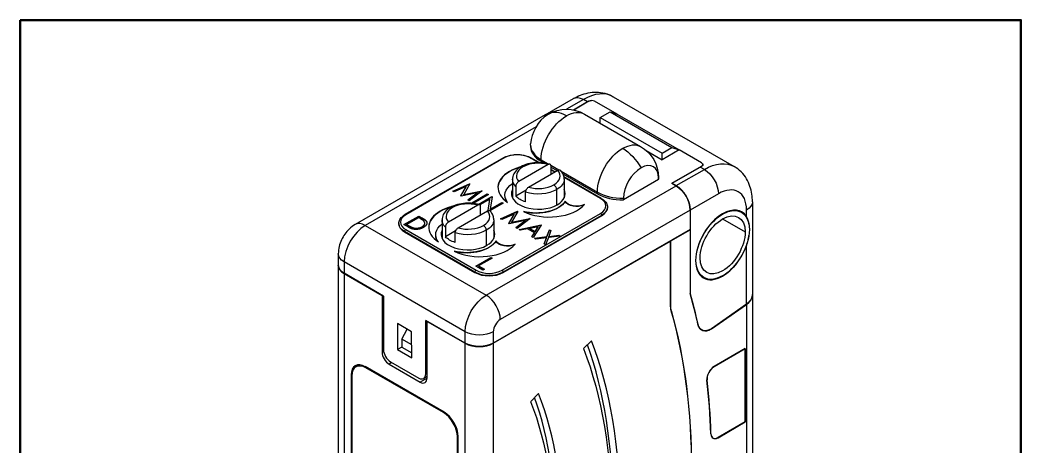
# Model space of a CAD drawing. Header units: millimetres. Extents: x -383313 to -161684, y -117025 to 99224.
# Drawn here: x -332765.2 to -332664.6, y 28398.5 to 28441.5 of the extents above; entities that cross this region are included whole.
import ezdxf

# ---------------------------------------------------------------- set-up
doc = ezdxf.new("R2010")
doc.units = ezdxf.units.MM
doc.header["$MEASUREMENT"] = 0
doc.layers.add('PV-2BB', color=7, linetype='Continuous')

# ---------------------------------------------------------------- blocks, each defined once
blk = doc.blocks.new('*U231')
at = {"layer": 'PV-2BB'}
for p, q in [((1321.006, 74.7, 1395.706), (1313.102, 66.796, 1379.898)), ((1321.242, 74.937, 1396.179), (1321.009, 74.703, 1395.712)), ((1321.283, 74.563, 1395.846), (1321.049, 74.33, 1395.379)), ((1324.149, 68.83, 1392.979), (1321.283, 74.563, 1395.846)), ((1331.443, 70.44, 1401.883), (1322.449, 74.937, 1397.386)), ((1330.876, 70.516, 1401.392), (1322.783, 74.563, 1397.346)), ((1322.783, 74.563, 1397.346), (1325.649, 68.83, 1394.479)), ((1321.046, 74.326, 1395.372), (1313.116, 66.396, 1379.512)), ((1321.046, 74.326, 1395.372), (1321.946, 72.527, 1394.473)), ((1321.983, 72.463, 1394.446), (1321.049, 74.33, 1395.379)), ((1324.016, 73.41, 1397.426), (1324.009, 73.403, 1397.412)), ((1324.056, 73.036, 1397.092), (1324.049, 73.03, 1397.079)), ((1324.049, 73.03, 1397.079), (1325.716, 69.696, 1395.412)), ((1325.723, 69.703, 1395.426), (1324.056, 73.036, 1397.092)), ((1324.136, 73.036, 1397.172), (1325.803, 69.703, 1395.506)), ((1324.285, 72.985, 1397.27), (1324.175, 73.204, 1397.379)), ((1324.175, 73.204, 1397.379), (1324.881, 72.851, 1397.732)), ((1324.182, 73.191, 1397.373), (1324.874, 72.845, 1397.719)), ((1324.273, 73.098, 1397.371), (1324.279, 73.104, 1397.384)), ((1324.273, 73.098, 1397.371), (1324.313, 73.017, 1397.33)), ((1324.84, 72.824, 1397.664), (1324.279, 73.104, 1397.384)), ((1324.279, 73.104, 1397.384), (1324.32, 73.023, 1397.343)), ((1324.313, 73.017, 1397.33), (1324.32, 73.023, 1397.343)), ((1329.083, 71.039, 1400.122), (1324.416, 73.373, 1397.789)), ((1329.109, 71.01, 1400.119), (1324.443, 73.343, 1397.786)), ((1321.946, 72.527, 1394.473), (1320.782, 71.364, 1392.146)), ((1321.983, 72.463, 1394.446), (1320.883, 71.363, 1392.246)), ((1321.946, 72.527, 1394.473), (1321.952, 72.524, 1394.476)), ((1324.432, 72.806, 1397.238), (1324.439, 72.813, 1397.252)), ((1324.771, 72.51, 1397.28), (1324.777, 72.516, 1397.294)), ((1324.865, 72.774, 1397.64), (1324.84, 72.824, 1397.664)), ((1324.874, 72.845, 1397.719), (1324.881, 72.851, 1397.732)), ((1324.874, 72.845, 1397.719), (1324.946, 72.702, 1397.648)), ((1324.881, 72.851, 1397.732), (1324.952, 72.709, 1397.661)), ((1324.938, 72.484, 1397.422), (1324.945, 72.491, 1397.435)), ((1324.946, 72.702, 1397.648), (1324.952, 72.709, 1397.661)), ((1325.032, 72.491, 1397.523), (1325.039, 72.498, 1397.536)), ((1319.216, 71.996, 1391.212), (1314.883, 67.663, 1382.546)), ((1319.216, 71.946, 1391.162), (1314.916, 67.646, 1382.562)), ((1319.253, 71.978, 1391.231), (1319.216, 71.996, 1391.212)), ((1319.549, 71.987, 1391.536), (1319.724, 71.9, 1391.623)), ((1325.63, 71.949, 1397.579), (1325.244, 71.563, 1396.807)), ((1325.738, 72.184, 1397.922), (1325.745, 72.191, 1397.936)), ((1326.626, 72.096, 1398.723), (1326.595, 72.16, 1398.754)), ((1326.595, 72.16, 1398.754), (1327.347, 71.714, 1399.061)), ((1326.602, 72.145, 1398.747), (1327.34, 71.707, 1399.047)), ((1327.169, 71.774, 1398.943), (1326.626, 72.096, 1398.723)), ((1321.749, 67.93, 1389.679), (1319.883, 71.663, 1391.546)), ((1321.716, 67.946, 1389.662), (1319.883, 71.613, 1391.496)), ((1319.916, 71.596, 1391.512), (1319.883, 71.613, 1391.496)), ((1325.091, 71.859, 1396.95), (1325.098, 71.866, 1396.964)), ((1325.598, 71.68, 1397.278), (1325.398, 71.48, 1396.878)), ((1325.883, 71.238, 1397.121), (1325.398, 71.48, 1396.878)), ((1327.195, 70.982, 1398.177), (1325.804, 71.677, 1397.481)), ((1326.788, 71.773, 1398.561), (1327.169, 71.774, 1398.943)), ((1326.795, 71.759, 1398.554), (1326.788, 71.773, 1398.561)), ((1326.791, 71.766, 1398.558), (1327.162, 71.768, 1398.93)), ((1327.43, 71.25, 1398.68), (1326.795, 71.759, 1398.554)), ((1326.911, 71.696, 1398.608), (1326.918, 71.703, 1398.621)), ((1326.911, 71.696, 1398.608), (1327.631, 71.12, 1398.751)), ((1327.351, 71.705, 1399.056), (1326.918, 71.703, 1398.621)), ((1326.918, 71.703, 1398.621), (1327.642, 71.123, 1398.765)), ((1326.988, 71.373, 1398.361), (1326.956, 71.437, 1398.393)), ((1326.956, 71.437, 1398.393), (1327.43, 71.25, 1398.68)), ((1327.162, 71.768, 1398.93), (1327.169, 71.774, 1398.943)), ((1327.34, 71.707, 1399.047), (1327.347, 71.714, 1399.061)), ((1327.34, 71.707, 1399.047), (1327.341, 71.705, 1399.046)), ((1327.347, 71.714, 1399.061), (1327.351, 71.705, 1399.056)), ((1320.855, 71.327, 1392.183), (1320.782, 71.364, 1392.146)), ((1321.916, 71.396, 1393.312), (1321.383, 70.863, 1392.246)), ((1321.749, 70.93, 1392.679), (1321.582, 70.764, 1392.346)), ((1321.749, 70.93, 1392.679), (1322.139, 70.951, 1393.09)), ((1321.983, 70.463, 1392.446), (1321.749, 70.93, 1392.679)), ((1322.249, 70.73, 1392.979), (1321.916, 71.396, 1393.312)), ((1325.631, 71.014, 1396.645), (1325.831, 71.214, 1397.045)), ((1326.038, 71.211, 1397.248), (1327.428, 70.515, 1397.943)), ((1326.962, 71.425, 1398.387), (1327.424, 71.244, 1398.667)), ((1327.647, 71.114, 1398.761), (1326.988, 71.373, 1398.361)), ((1327.06, 71.228, 1398.289), (1327.766, 70.875, 1398.641)), ((1327.092, 71.165, 1398.257), (1327.06, 71.228, 1398.289)), ((1327.067, 71.215, 1398.282), (1327.759, 70.869, 1398.628)), ((1327.798, 70.812, 1398.61), (1327.092, 71.165, 1398.257)), ((1327.225, 70.983, 1398.208), (1327.875, 70.658, 1398.533)), ((1327.236, 70.967, 1398.204), (1327.868, 70.652, 1398.52)), ((1327.424, 71.244, 1398.667), (1327.43, 71.25, 1398.68)), ((1327.637, 71.118, 1398.755), (1327.642, 71.123, 1398.765)), ((1327.642, 71.123, 1398.765), (1327.647, 71.114, 1398.761)), ((1320.782, 70.864, 1391.646), (1321.516, 69.397, 1390.913)), ((1320.916, 70.797, 1391.713), (1320.782, 70.864, 1391.646)), ((1320.883, 70.863, 1391.746), (1321.549, 69.53, 1391.079)), ((1321.383, 70.863, 1392.246), (1321.716, 70.196, 1391.912)), ((1321.583, 70.763, 1392.346), (1321.383, 70.863, 1392.246)), ((1321.582, 70.764, 1392.346), (1321.816, 70.296, 1392.112)), ((1321.716, 70.196, 1391.912), (1322.249, 70.73, 1392.979)), ((1321.883, 69.363, 1391.246), (1322.983, 70.463, 1393.446)), ((1323.916, 68.596, 1392.512), (1322.983, 70.463, 1393.446)), ((1327.101, 70.679, 1397.78), (1327.267, 70.846, 1398.113)), ((1327.755, 70.671, 1398.425), (1327.275, 70.91, 1398.186)), ((1327.458, 70.497, 1397.956), (1327.755, 70.671, 1398.425)), ((1327.46, 70.496, 1397.956), (1327.748, 70.664, 1398.412)), ((1328.146, 70.116, 1398.261), (1327.513, 70.432, 1397.945)), ((1327.552, 70.45, 1398.002), (1327.559, 70.457, 1398.015)), ((1327.552, 70.45, 1398.002), (1328.108, 70.172, 1398.28)), ((1327.881, 70.645, 1398.526), (1327.559, 70.457, 1398.015)), ((1327.559, 70.457, 1398.015), (1328.114, 70.179, 1398.293)), ((1327.748, 70.664, 1398.412), (1327.755, 70.671, 1398.425)), ((1327.759, 70.869, 1398.628), (1327.766, 70.875, 1398.641)), ((1327.759, 70.869, 1398.628), (1327.784, 70.819, 1398.603)), ((1327.766, 70.875, 1398.641), (1327.798, 70.812, 1398.61)), ((1327.868, 70.652, 1398.52), (1327.875, 70.658, 1398.533)), ((1327.868, 70.652, 1398.52), (1327.873, 70.64, 1398.514)), ((1327.875, 70.658, 1398.533), (1327.881, 70.645, 1398.526)), ((1329.011, 70.54, 1399.551), (1329.018, 70.546, 1399.564)), ((1331.449, 70.437, 1401.886), (1332.783, 69.77, 1402.553)), ((1321.849, 69.23, 1391.079), (1323.012, 70.394, 1393.406)), ((1323.019, 70.39, 1393.409), (1323.012, 70.394, 1393.406)), ((1323.012, 70.394, 1393.406), (1323.913, 68.593, 1392.506)), ((1326.983, 70.163, 1397.146), (1326.666, 69.847, 1396.513)), ((1327.469, 70.11, 1397.579), (1327.083, 69.725, 1396.807)), ((1328.108, 70.172, 1398.28), (1328.114, 70.179, 1398.293)), ((1328.108, 70.172, 1398.28), (1328.133, 70.122, 1398.255)), ((1328.114, 70.179, 1398.293), (1328.146, 70.116, 1398.261)), ((1328.364, 70.215, 1398.579), (1328.371, 70.221, 1398.592)), ((1328.964, 70.282, 1399.246), (1328.578, 69.896, 1398.474)), ((1328.931, 70.014, 1398.945), (1328.731, 69.814, 1398.545)), ((1330.528, 69.315, 1399.843), (1329.138, 70.011, 1399.148)), ((1330.221, 69.707, 1399.927), (1330.029, 70.09, 1400.119)), ((1330.254, 69.673, 1399.927), (1330.059, 70.063, 1400.122)), ((1330.31, 70.336, 1400.646), (1330.277, 70.302, 1400.579)), ((1325.723, 69.703, 1395.426), (1325.716, 69.696, 1395.412)), ((1325.877, 69.8, 1395.678), (1326.583, 69.448, 1396.03)), ((1326.045, 69.466, 1395.51), (1325.877, 69.8, 1395.678)), ((1325.884, 69.787, 1395.671), (1326.576, 69.441, 1396.017)), ((1325.975, 69.694, 1395.669), (1325.981, 69.701, 1395.682)), ((1325.975, 69.694, 1395.669), (1326.104, 69.436, 1395.54)), ((1326.614, 69.384, 1395.999), (1325.981, 69.701, 1395.682)), ((1325.981, 69.701, 1395.682), (1326.117, 69.43, 1395.547)), ((1326.117, 69.43, 1395.547), (1326.045, 69.466, 1395.51)), ((1326.576, 69.441, 1396.017), (1326.583, 69.448, 1396.03)), ((1326.576, 69.441, 1396.017), (1326.601, 69.391, 1395.992)), ((1326.583, 69.448, 1396.03), (1326.614, 69.384, 1395.999)), ((1327.105, 69.59, 1396.694), (1327.111, 69.597, 1396.708)), ((1327.763, 69.824, 1397.587), (1327.731, 69.888, 1397.618)), ((1327.731, 69.888, 1397.618), (1328.483, 69.442, 1397.925)), ((1327.738, 69.873, 1397.611), (1328.476, 69.435, 1397.911)), ((1328.305, 69.502, 1397.807), (1327.763, 69.824, 1397.587)), ((1327.924, 69.501, 1397.425), (1328.305, 69.502, 1397.807)), ((1327.931, 69.487, 1397.418), (1327.924, 69.501, 1397.425)), ((1327.927, 69.494, 1397.422), (1328.298, 69.496, 1397.794)), ((1328.566, 68.978, 1397.544), (1327.931, 69.487, 1397.418)), ((1328.047, 69.424, 1397.472), (1328.054, 69.431, 1397.485)), ((1328.047, 69.424, 1397.472), (1328.767, 68.848, 1397.615)), ((1328.487, 69.433, 1397.92), (1328.054, 69.431, 1397.485)), ((1328.054, 69.431, 1397.485), (1328.778, 68.851, 1397.629)), ((1328.298, 69.496, 1397.794), (1328.305, 69.502, 1397.807)), ((1328.476, 69.435, 1397.911), (1328.483, 69.442, 1397.925)), ((1328.476, 69.435, 1397.911), (1328.477, 69.433, 1397.91)), ((1328.483, 69.442, 1397.925), (1328.487, 69.433, 1397.92)), ((1329.217, 69.571, 1398.788), (1328.731, 69.814, 1398.545)), ((1328.965, 69.347, 1398.312), (1329.165, 69.547, 1398.712)), ((1329.371, 69.544, 1398.915), (1330.761, 68.849, 1399.61)), ((1330.383, 69.663, 1400.046), (1330.349, 69.63, 1399.979)), ((1330.349, 69.63, 1399.979), (1330.417, 69.495, 1399.912)), ((1330.383, 69.663, 1400.046), (1330.551, 69.326, 1399.877)), ((1333.116, 69.396, 1402.512), (1332.322, 69.793, 1402.115)), ((1333.213, 69.203, 1402.416), (1332.554, 69.532, 1402.086)), ((1333.283, 69.163, 1402.446), (1332.561, 69.524, 1402.085)), ((1321.849, 69.23, 1391.079), (1321.516, 69.397, 1390.913)), ((1321.88, 69.261, 1391.141), (1321.716, 69.343, 1391.059)), ((1321.949, 69.33, 1391.279), (1321.883, 69.363, 1391.246)), ((1328.124, 69.101, 1397.225), (1328.092, 69.164, 1397.257)), ((1328.092, 69.164, 1397.257), (1328.566, 68.978, 1397.544)), ((1328.098, 69.153, 1397.251), (1328.56, 68.971, 1397.531)), ((1328.783, 68.842, 1397.625), (1328.124, 69.101, 1397.225)), ((1328.204, 68.941, 1397.145), (1328.169, 69.01, 1397.18)), ((1328.169, 69.01, 1397.18), (1329.042, 68.323, 1397.365)), ((1328.179, 68.991, 1397.17), (1329.036, 68.316, 1397.352)), ((1328.484, 68.721, 1397.205), (1328.204, 68.941, 1397.145)), ((1328.56, 68.971, 1397.531), (1328.566, 68.978, 1397.544)), ((1330.434, 69.012, 1399.446), (1330.601, 69.179, 1399.78)), ((1330.613, 68.923, 1399.536), (1330.523, 69.102, 1399.625)), ((1330.635, 68.912, 1399.547), (1330.534, 69.113, 1399.647)), ((1330.583, 69.162, 1399.745), (1330.733, 68.863, 1399.596)), ((1330.614, 69.201, 1399.814), (1330.803, 68.822, 1399.625)), ((1332.856, 69.063, 1401.918), (1334.189, 66.396, 1400.585)), ((1333.213, 69.203, 1402.416), (1333.116, 69.396, 1402.512)), ((1333.283, 69.163, 1402.446), (1333.285, 69.166, 1402.451)), ((1334.016, 67.896, 1401.912), (1333.483, 68.963, 1402.446)), ((1315.983, 60.663, 1376.646), (1323.913, 68.593, 1392.506)), ((1323.916, 68.596, 1392.512), (1324.149, 68.83, 1392.979)), ((1323.919, 68.59, 1392.509), (1323.916, 68.596, 1392.512)), ((1325.649, 68.83, 1394.479), (1334.643, 64.333, 1398.976)), ((1326.723, 68.703, 1395.426), (1326.716, 68.696, 1395.412)), ((1326.716, 68.696, 1395.412), (1331.383, 66.363, 1397.746)), ((1326.723, 68.783, 1395.506), (1331.389, 66.45, 1397.839)), ((1331.389, 66.37, 1397.759), (1326.723, 68.703, 1395.426)), ((1328.644, 68.401, 1397.045), (1328.484, 68.721, 1397.205)), ((1328.567, 68.644, 1397.21), (1328.573, 68.65, 1397.224)), ((1328.567, 68.644, 1397.21), (1328.693, 68.392, 1397.084)), ((1328.573, 68.65, 1397.224), (1328.699, 68.398, 1397.098)), ((1328.907, 68.388, 1397.294), (1328.573, 68.65, 1397.224)), ((1328.773, 68.846, 1397.619), (1328.778, 68.851, 1397.629)), ((1328.778, 68.851, 1397.629), (1328.783, 68.842, 1397.625)), ((1330.316, 68.496, 1398.812), (1330, 68.18, 1398.18)), ((1330.802, 68.444, 1399.246), (1330.416, 68.058, 1398.474)), ((1331.696, 66.756, 1398.452), (1330.832, 68.483, 1399.316)), ((1331.726, 66.73, 1398.456), (1330.841, 68.5, 1399.341)), ((1330.858, 68.712, 1399.57), (1331.716, 66.996, 1398.712)), ((1330.865, 68.598, 1399.463), (1331.683, 66.963, 1398.646)), ((1333.231, 68.311, 1401.543), (1333.349, 68.43, 1401.779)), ((1333.349, 68.43, 1401.779), (1334.816, 65.496, 1400.312)), ((1333.349, 68.43, 1401.779), (1333.816, 68.196, 1402.012)), ((1321.716, 67.946, 1389.662), (1321.749, 67.93, 1389.679)), ((1328.504, 68.341, 1396.845), (1328.47, 68.41, 1396.879)), ((1328.47, 68.41, 1396.879), (1328.644, 68.401, 1397.045)), ((1328.473, 68.403, 1396.876), (1328.637, 68.394, 1397.031)), ((1329.047, 68.314, 1397.361), (1328.504, 68.341, 1396.845)), ((1328.565, 68.218, 1396.784), (1328.529, 68.291, 1396.82)), ((1328.529, 68.291, 1396.82), (1329.004, 67.881, 1396.885)), ((1328.54, 68.269, 1396.809), (1328.997, 67.874, 1396.872)), ((1328.965, 67.873, 1396.838), (1328.565, 68.218, 1396.784)), ((1328.637, 68.394, 1397.031), (1328.644, 68.401, 1397.045)), ((1328.693, 68.392, 1397.084), (1328.699, 68.398, 1397.098)), ((1328.693, 68.392, 1397.084), (1328.9, 68.381, 1397.281)), ((1328.699, 68.398, 1397.098), (1328.907, 68.388, 1397.294)), ((1328.9, 68.381, 1397.281), (1328.907, 68.388, 1397.294)), ((1328.997, 67.874, 1396.872), (1329.232, 67.923, 1397.155)), ((1329.004, 67.881, 1396.885), (1329.239, 67.929, 1397.168)), ((1329.036, 68.316, 1397.352), (1329.042, 68.323, 1397.365)), ((1329.036, 68.316, 1397.352), (1329.037, 68.314, 1397.351)), ((1329.042, 68.323, 1397.365), (1329.047, 68.314, 1397.361)), ((1329.232, 67.923, 1397.155), (1329.239, 67.929, 1397.168)), ((1329.232, 67.923, 1397.155), (1329.266, 67.854, 1397.121)), ((1329.239, 67.929, 1397.168), (1329.276, 67.856, 1397.132)), ((1330.378, 67.945, 1398.323), (1330.384, 67.952, 1398.336)), ((1333.816, 68.196, 1402.012), (1335.283, 65.263, 1400.546)), ((1333.816, 68.196, 1402.012), (1334.016, 67.896, 1401.912)), ((1334.237, 68.396, 1402.634), (1337.104, 62.663, 1399.767)), ((1324.913, 67.593, 1392.506), (1317.072, 59.752, 1376.824)), ((1324.916, 67.596, 1392.512), (1324.909, 67.6, 1392.509)), ((1324.913, 67.593, 1392.506), (1333.313, 63.393, 1396.706)), ((1325.149, 67.83, 1392.979), (1324.916, 67.596, 1392.512)), ((1334.243, 62.933, 1397.176), (1324.916, 67.596, 1392.512)), ((1334.643, 63.333, 1397.976), (1325.649, 67.83, 1393.479)), ((1328.759, 67.831, 1396.59), (1328.965, 67.873, 1396.838)), ((1328.796, 67.758, 1396.553), (1328.759, 67.831, 1396.59)), ((1328.762, 67.826, 1396.587), (1328.958, 67.866, 1396.825)), ((1329.04, 67.808, 1396.848), (1328.796, 67.758, 1396.553)), ((1328.958, 67.866, 1396.825), (1328.965, 67.873, 1396.838)), ((1328.997, 67.874, 1396.872), (1329.004, 67.881, 1396.885)), ((1329.497, 67.414, 1396.911), (1329.04, 67.808, 1396.848)), ((1329.073, 67.809, 1396.882), (1329.079, 67.816, 1396.895)), ((1329.073, 67.809, 1396.882), (1329.454, 67.48, 1396.934)), ((1329.276, 67.856, 1397.132), (1329.079, 67.816, 1396.895)), ((1329.079, 67.816, 1396.895), (1329.46, 67.487, 1396.947)), ((1329.454, 67.48, 1396.934), (1329.46, 67.487, 1396.947)), ((1329.454, 67.48, 1396.934), (1329.479, 67.429, 1396.908)), ((1329.46, 67.487, 1396.947), (1329.497, 67.414, 1396.911)), ((1334.016, 67.896, 1401.912), (1335.483, 64.963, 1400.446)), ((1317.416, 62.646, 1380.062), (1321.716, 66.946, 1388.662)), ((1317.416, 62.596, 1380.012), (1321.749, 66.93, 1388.679)), ((1321.749, 66.93, 1388.679), (1321.716, 66.946, 1388.662)), ((1331.716, 66.996, 1398.712), (1331.683, 66.963, 1398.646)), ((1331.389, 66.37, 1397.759), (1331.383, 66.363, 1397.746)), ((1331.763, 66.329, 1398.092), (1331.757, 66.322, 1398.079)), ((1332.519, 65.945, 1398.464), (1332.486, 65.911, 1398.397)), ((1334.146, 65.081, 1399.227), (1332.486, 65.911, 1398.397)), ((1334.305, 66.119, 1400.424), (1334.683, 65.363, 1400.046)), ((1334.683, 65.363, 1400.046), (1334.816, 65.496, 1400.312)), ((1334.816, 65.496, 1400.312), (1335.283, 65.263, 1400.546)), ((1325.493, 64.952, 1390.446), (1325.049, 65.072, 1390.121)), ((1334.146, 65.081, 1399.227), (1334.179, 65.115, 1399.294)), ((1334.189, 65.123, 1399.312), (1334.156, 65.09, 1399.246)), ((1335.483, 64.963, 1400.446), (1334.683, 65.363, 1400.046)), ((1335.283, 65.263, 1400.546), (1335.483, 64.963, 1400.446)), ((1336.016, 63.896, 1399.912), (1335.483, 64.963, 1400.446)), ((1334.543, 64.533, 1399.076), (1334.643, 64.333, 1398.976)), ((1334.543, 64.533, 1399.076), (1335.949, 63.83, 1399.779)), ((1334.549, 64.52, 1399.069), (1334.553, 64.523, 1399.076)), ((1334.553, 64.523, 1399.076), (1335.886, 63.856, 1399.742)), ((1334.553, 64.523, 1399.076), (1334.649, 64.33, 1398.979)), ((1328.455, 64.156, 1392.611), (1328.011, 64.275, 1392.286)), ((1334.649, 64.33, 1398.979), (1335.983, 63.663, 1399.646)), ((1332, 62.08, 1394.08), (1333.313, 63.393, 1396.706)), ((1332.006, 62.077, 1394.083), (1333.319, 63.39, 1396.709)), ((1333.313, 63.393, 1396.706), (1333.309, 63.4, 1396.709)), ((1333.316, 63.396, 1396.712), (1333.319, 63.39, 1396.709)), ((1333.319, 63.39, 1396.709), (1334.239, 62.93, 1397.169)), ((1335.983, 63.663, 1399.646), (1335.886, 63.856, 1399.742)), ((1335.949, 63.83, 1399.779), (1335.946, 63.826, 1399.771)), ((1336.024, 63.821, 1399.846), (1336.005, 63.802, 1399.807)), ((1334.239, 62.93, 1397.169), (1332.926, 61.616, 1394.542)), ((1334.649, 63.33, 1397.979), (1332.933, 61.613, 1394.547)), ((1334.236, 62.936, 1397.172), (1334.239, 62.93, 1397.169)), ((1334.643, 63.333, 1397.976), (1334.243, 62.933, 1397.176)), ((1335.983, 62.663, 1398.646), (1334.649, 63.33, 1397.979)), ((1331.906, 61.929, 1393.835), (1331.909, 61.923, 1393.832)), ((1332.003, 62.083, 1394.087), (1332.006, 62.077, 1394.083)), ((1333.809, 62.11, 1395.919), (1333.816, 62.096, 1395.912)), ((1335.616, 61.996, 1397.612), (1336.149, 60.93, 1397.079)), ((1332.93, 61.62, 1394.55), (1332.933, 61.613, 1394.547)), ((1333.733, 61.476, 1395.209), (1333.739, 61.463, 1395.202)), ((1336.42, 61.476, 1397.896), (1336.426, 61.463, 1397.889)), ((1337.023, 61.289, 1398.312), (1335.123, 59.389, 1394.512)), ((1336.436, 60.938, 1397.374), (1336.429, 60.93, 1397.36)), ((1336.514, 61.194, 1397.707), (1336.649, 61.33, 1397.979)), ((1332.561, 60.531, 1393.092), (1332.595, 60.464, 1393.059)), ((1332.574, 60.726, 1393.3), (1332.578, 60.717, 1393.296)), ((1334.436, 60.836, 1395.272), (1334.443, 60.823, 1395.266)), ((1334.715, 59.395, 1394.11), (1335.919, 60.599, 1396.517)), ((1332.962, 60.134, 1393.096), (1332.965, 60.128, 1393.093)), ((1332.965, 60.128, 1393.093), (1334.712, 59.392, 1394.104)), ((1334.715, 59.395, 1394.11), (1332.968, 60.131, 1393.099)), ((1334.712, 59.392, 1394.104), (1329.254, 53.934, 1383.188)), ((1335.118, 59.384, 1394.502), (1329.595, 53.861, 1383.456)), ((1335.106, 59.373, 1394.479), (1335.108, 59.375, 1394.483)), ((1331.758, 59.244, 1391.003), (1331.755, 59.251, 1391.006)), ((1332.273, 59.273, 1391.546), (1332.276, 59.266, 1391.542)), ((1333.749, 58.53, 1392.279), (1332.276, 59.266, 1391.542)), ((1333.759, 58.53, 1392.289), (1332.28, 59.27, 1391.549)), ((1333.749, 58.53, 1392.279), (1332.249, 57.03, 1389.279)), ((1332.253, 57.023, 1389.276), (1333.759, 58.53, 1392.289)), ((1333.746, 58.536, 1392.282), (1333.749, 58.53, 1392.279)), ((1333.749, 58.53, 1392.279), (1333.753, 58.533, 1392.286)), ((1330.788, 58.006, 1388.794), (1330.792, 57.999, 1388.791)), ((1330.777, 57.839, 1388.616), (1330.774, 57.846, 1388.62)), ((1330.958, 57.676, 1388.633), (1330.961, 57.669, 1388.63)), ((1330.958, 57.676, 1388.633), (1330.964, 57.672, 1388.636)), ((1330.961, 57.669, 1388.63), (1332.253, 57.023, 1389.276)), ((1332.249, 57.03, 1389.279), (1330.964, 57.672, 1388.636)), ((1332.249, 57.03, 1389.279), (1332.253, 57.023, 1389.276))]:
    blk.add_line(p, q, dxfattribs=at)
at = {"layer": 'PV-2BB', "extrusion": (0.57735, 0.57735, -0.57735)}
for centre, start, end in [((-892.736, 1715.434), 0, 2.1947), ((-892.736, 1715.434), 57.8053, 60), ((-892.736, 1715.434), 60, 120), ((-895.565, 1713.801), 120, 180)]:
    blk.add_arc(centre, 1.8, start, end, dxfattribs=at)
at = {"layer": 'PV-2BB', "extrusion": (-0.57735, -0.57735, 0.57735)}
for centre, major_axis, ratio, start_param, end_param in [((1321.713, 73.993, 1395.706), (-0.707, 0.707), 0.57735, -0.007071, 0.785398), ((1322.283, 74.063, 1396.346), (-1.061, 0, -1.061), 0.57735, -2.356194, -0.785398), ((1322.449, 74.23, 1396.679), (0, 0.707, 0.707), 0.57735, -0.785398, 0), ((1324.749, 72.73, 1397.479), (-0.651, 0.651), 0.57735, -0.785398, 0.785398), ((1324.716, 72.696, 1397.412), (-0.707, 0.707), 0.57735, 0, 0.785398), ((1326.403, 70.874, 1397.277), (-1.397, 1.397), 0.57735, -0.785398, 0.715866), ((1319.549, 71.33, 1390.879), (0, 0.707, 0.707), 0.57735, -0.785398, 0.785398), ((1319.549, 71.28, 1390.829), (0, 0.707, 0.707), 0.57735, -0.785398, 0.785398), ((1319.749, 71.23, 1390.979), (0, 0.707, 0.707), 0.57735, 0.213756, 0.378312), ((1326.396, 70.867, 1397.264), (-1.397, 1.397), 0.57735, -0.785398, -0.007159), ((1326.396, 70.867, 1397.264), (-1.397, 1.397), 0.57735, -1.083985, -0.785398), ((1326.403, 70.874, 1397.277), (-1.397, 1.397), 0.57735, -1.103015, -0.785398), ((1326.616, 71.096, 1397.712), (-0.778, 0.778), 0.57735, -2.032383, 0.461587), ((1326.249, 70.73, 1396.979), (-0.955, 0.955), 0.57735, -0.273013, 2.356194), ((1320.949, 71.03, 1391.979), (0, -0.354, -0.354), 0.57735, -2.356194, -0.785398), ((1321.049, 71.03, 1392.079), (0, -0.354, -0.354), 0.57735, -2.356194, -0.785398), ((1326.616, 71.096, 1397.712), (0.778, -0.778), 0.57735, -2.032383, -0.785398), ((1329.416, 70.396, 1399.812), (-0.651, 0.651), 0.57735, -2.356194, -0.785398), ((1326.687, 70.305, 1396.993), (1.397, -1.397), 0.57735, -2.286662, -0.467781), ((1326.616, 71.096, 1397.712), (0.778, -0.778), 0.57735, -0.785398, 0.461587), ((1329.676, 69.229, 1398.906), (-1.397, 1.397), 0.57735, -0.785398, 0.715866), ((1329.67, 69.223, 1398.892), (-1.397, 1.397), 0.57735, -0.785398, -0.007159), ((1329.67, 69.223, 1398.892), (-1.397, 1.397), 0.57735, -1.083985, -0.785398), ((1329.676, 69.229, 1398.906), (-1.397, 1.397), 0.57735, -1.103015, -0.785398), ((1331.149, 69.93, 1401.079), (-0.88, 0, -0.88), 0.57735, -2.310972, -0.830621), ((1331.449, 69.73, 1401.179), (0, 0.707, 0.707), 0.57735, -0.313001, 0.007071), ((1326.916, 70.296, 1397.212), (0, 0.141, 0.141), 0.57735, -2.356194, -0.785398), ((1329.583, 69.063, 1398.646), (-0.955, 0.955), 0.57735, -0.273013, 2.356194), ((1329.949, 69.43, 1399.379), (-0.778, 0.778), 0.57735, -2.032383, 0.461587), ((1331.549, 69.03, 1400.579), (-1.273, 1.273), 0.57735, 0, 0.785398), ((1331.583, 69.063, 1400.646), (-1.273, 1.273), 0.57735, 0, 0.785398), ((1331.583, 69.063, 1400.646), (0, 1.273, 1.273), 0.57735, -0.785398, 0), ((1321.716, 69.696, 1391.412), (0, -0.354, -0.354), 0.57735, -0.785398, 0.785398), ((1326.383, 69.363, 1395.746), (0.707, -0.707), 0.57735, -2.356194, -0.785398), ((1326.416, 69.396, 1395.812), (0.651, -0.651), 0.57735, -2.356194, -0.785398), ((1326.249, 70.73, 1396.979), (0.955, -0.955), 0.57735, -0.785398, 0.273013), ((1329.949, 69.43, 1399.379), (0.778, -0.778), 0.57735, -2.032383, -0.785398), ((1332.783, 69.063, 1401.846), (0, 0.707, 0.707), 0.57735, -0.785398, 0), ((1321.682, 69.564, 1391.246), (0, -0.354, -0.354), 0.57735, -0.785398, 0.785398), ((1329.96, 68.661, 1398.621), (1.397, -1.397), 0.57735, -2.286662, -0.467781), ((1332.116, 68.396, 1400.512), (2.121, 0, 2.121), 0.57735, 0, 0.785398), ((1332.213, 68.203, 1400.416), (-2.121, 0, -2.121), 0.57735, -2.392869, -2.356194), ((1333.349, 69.03, 1402.379), (-0.141, 0.141), 0.57735, -2.356194, -0.785398), ((1324.579, 68.26, 1392.839), (0.707, -0.707), 0.57735, -2.356194, -0.785398), ((1325.316, 68.496, 1393.812), (0, 0.707, 0.707), 0.57735, -2.356194, -0.785398), ((1329.949, 69.43, 1399.379), (0.778, -0.778), 0.57735, -0.785398, 0.461587), ((1330.249, 68.63, 1398.879), (0, 0.141, 0.141), 0.57735, -2.356194, -0.785398), ((1321.383, 67.613, 1388.996), (0, 0.707, 0.707), 0.57735, -2.356194, -0.785398), ((1321.416, 67.596, 1389.012), (0, 0.707, 0.707), 0.57735, -2.356194, -0.785398), ((1329.583, 69.063, 1398.646), (0.955, -0.955), 0.57735, -0.785398, 0.273013), ((1325.483, 67.663, 1393.146), (-0.354, 0, -0.354), 0.57735, -2.356194, -0.785398), ((1332.883, 66.363, 1399.246), (1.273, -1.273), 0.57735, -2.356194, -1.549185), ((1332.916, 66.396, 1399.312), (1.273, -1.273), 0.57735, -2.356194, -1.549185), ((1331.083, 67.063, 1398.146), (0.651, -0.651), 0.57735, -0.785398, 0.785398), ((1331.049, 67.03, 1398.079), (0.707, -0.707), 0.57735, -0.785398, 0), ((1333.349, 65.53, 1398.879), (-0.88, 0, -0.88), 0.57735, -2.356194, -0.785398), ((1333.349, 65.53, 1398.879), (0.88, 0, 0.88), 0.57735, -0.785398, 0.785398), ((1303.483, 71.163, 1374.646), (20.86, 0, 20.86), 0.57735, -0.785398, -0.458058), ((1303.649, 70.83, 1374.479), (20.86, 0, 20.86), 0.57735, -0.785398, -0.436332), ((1332.883, 66.363, 1399.246), (1.273, -1.273), 0.57735, -0.021612, 0), ((1332.916, 66.396, 1399.312), (1.273, -1.273), 0.57735, -0.021612, 0), ((1303.483, 71.163, 1374.646), (23.688, 0, 23.688), 0.57735, -0.785398, -0.455464), ((1303.649, 70.83, 1374.479), (23.688, 0, 23.688), 0.57735, -0.785398, -0.436332), ((1334.316, 63.996, 1398.312), (0, 0.707, 0.707), 0.57735, -2.356194, -0.785398), ((1335.883, 63.963, 1399.846), (0.141, -0.141), 0.57735, -0.785398, 0.785398), ((1335.083, 61.463, 1396.546), (-1.358, 0, -1.358), 0.57735, -2.356194, 0.785398), ((1335.316, 61.996, 1397.312), (1.414, 0, 1.414), 0.57735, -0.785398, 0.785398), ((1303.649, 70.83, 1374.479), (27.294, 0, 27.294), 0.57735, -1.060123, -0.510674), ((1303.716, 70.796, 1374.512), (27.231, 0, 27.231), 0.57735, -0.785398, -0.510674), ((1335.076, 61.476, 1396.552), (-1.344, 0, -1.344), 0.57735, -0.780149, 0), ((1335.076, 61.476, 1396.552), (1.344, 0, 1.344), 0.57735, 0, 0.780149), ((1335.083, 61.463, 1396.546), (1.358, 0, 1.358), 0.57735, -0.301992, 0.785398), ((1303.649, 70.83, 1374.479), (28.284, 0, 28.284), 0.57735, -0.566036, -0.510674), ((1335.076, 61.476, 1396.552), (-1.358, 0, -1.358), 0.57735, 0.007366, 0.785398), ((1335.076, 61.476, 1396.552), (1.358, 0, 1.358), 0.57735, -0.637352, -0.007366), ((1333.302, 60.464, 1393.766), (-0.714, 0, -0.714), 0.57735, -0.566036, 0.785947), ((1335.076, 61.476, 1396.552), (1.358, 0, 1.358), 0.57735, -2.356194, -2.350972), ((1335.083, 61.463, 1396.546), (1.358, 0, 1.358), 0.57735, -2.356194, -1.268805), ((1334.378, 60.059, 1394.437), (0.75, -0.661, 0.088), 0.636966, -0.854246, -0.101831), ((1334.404, 60.084, 1394.488), (0.707, -0.707), 0.57735, -0.032982, -0.018462), ((1303.649, 70.83, 1374.479), (28.277, 0, 28.277), 0.57735, -0.748353, -0.661626), ((1303.646, 70.836, 1374.482), (28.284, 0, 28.284), 0.57735, -0.748353, -0.661626), ((1303.649, 70.83, 1374.479), (28.284, 0, 28.284), 0.57735, -0.748353, -0.661626), ((1332.11, 59.1, 1391.209), (-0.361, 0, -0.361), 0.57735, -2.356194, -0.661626), ((1332.106, 59.106, 1391.212), (-0.354, 0, -0.354), 0.57735, -0.775448, -0.661626), ((1332.11, 59.1, 1391.209), (-0.354, 0, -0.354), 0.57735, -2.356194, -0.661626), ((1331.131, 57.839, 1388.97), (-0.361, 0, -0.361), 0.57735, -0.748353, 0.785398), ((1331.131, 57.839, 1388.97), (-0.354, 0, -0.354), 0.57735, -0.748353, 0.785398), ((1331.128, 57.846, 1388.973), (-0.354, 0, -0.354), 0.57735, -0.748353, 0), ((1331.128, 57.846, 1388.973), (-0.361, 0, -0.361), 0.57735, 0.013865, 0.785398)]:
    blk.add_ellipse(centre, major_axis=major_axis, ratio=ratio, start_param=start_param, end_param=end_param, dxfattribs=at)
at = {"layer": 'PV-2BB', "extrusion": (0.57735, 0.57735, -0.57735)}
for centre, major_axis, ratio, start_param, end_param in [((1321.716, 73.996, 1395.712), (-0.707, 0.707), 0.57735, -0.785398, 0), ((1321.949, 74.23, 1396.179), (-0.707, 0.707), 0.57735, -0.785398, 0), ((1324.723, 72.703, 1397.426), (-0.707, 0.707), 0.57735, -0.785398, 0), ((1324.109, 73.01, 1397.119), (0.0566, 0, 0.0566), 0.57735, -2.356194, -0.785398), ((1324.416, 73.316, 1397.732), (0, 0.0566, 0.0566), 0.57735, 0, 0.785398), ((1326.203, 70.761, 1396.964), (-1.105, 1.105), 0.57735, -0.416335, 0.648715), ((1326.549, 71.03, 1397.579), (-0.919, 0.919), 0.57735, -0.512804, 0), ((1326.434, 71.494, 1397.928), (-0.431, 0.431), 0.57735, 0.387595, 0.678916), ((1326.196, 70.754, 1396.95), (-1.105, 1.105), 0.57735, -0.377771, 0), ((1326.349, 70.83, 1397.179), (-0.919, 0.919), 0.57735, -1.057992, -0.512804), ((1326.549, 71.03, 1397.579), (-0.919, 0.919), 0.57735, -2.356194, -1.057992), ((1329.083, 70.983, 1400.066), (0, 0.0566, 0.0566), 0.57735, 0, 0.785398), ((1326.203, 70.761, 1396.964), (1.105, -1.105), 0.57735, 0.354922, 1.987131), ((1326.196, 70.754, 1396.95), (1.105, -1.105), 0.57735, 0.354922, 1.940135), ((1331.443, 69.733, 1401.176), (0, 0.707, 0.707), 0.57735, 0, 0.312847), ((1326.549, 71.03, 1397.579), (0.919, -0.919), 0.57735, 0, 0.785398), ((1329.476, 69.116, 1398.592), (-1.105, 1.105), 0.57735, -0.416335, 0.70822), ((1329.469, 69.11, 1398.579), (-1.105, 1.105), 0.57735, -0.377771, 0), ((1329.883, 69.363, 1399.246), (-0.919, 0.919), 0.57735, -0.512804, 0), ((1329.707, 69.849, 1399.556), (0.431, -0.431), 0.57735, -2.742389, -2.462677), ((1330.003, 70.063, 1400.066), (0.0566, 0, 0.0566), 0.57735, -0.785398, 0), ((1331.583, 69.063, 1400.646), (1.273, 0, 1.273), 0.57735, -2.356194, -0.785398), ((1325.776, 69.676, 1395.452), (0.0566, 0, 0.0566), 0.57735, -2.356194, -0.785398), ((1326.389, 69.37, 1395.759), (-0.707, 0.707), 0.57735, -2.356194, -0.785398), ((1327.559, 69.224, 1396.783), (-0.431, 0.431), 0.57735, -2.198855, -0.313608), ((1327.566, 69.231, 1396.796), (-0.431, 0.431), 0.57735, -2.249712, -0.313608), ((1329.683, 69.163, 1398.846), (-0.919, 0.919), 0.57735, -1.057992, -0.512804), ((1329.883, 69.363, 1399.246), (-0.919, 0.919), 0.57735, -2.356194, -1.057992), ((1331.583, 69.063, 1400.646), (1.273, 0, 1.273), 0.57735, -0.785398, 0), ((1325.149, 68.33, 1393.479), (1.061, 0, 1.061), 0.57735, -2.356194, -0.785398), ((1329.476, 69.116, 1398.592), (1.105, -1.105), 0.57735, 0.354922, 1.987131), ((1329.469, 69.11, 1398.579), (1.105, -1.105), 0.57735, 0.354922, 1.940135), ((1324.583, 68.263, 1392.846), (-0.707, 0.707), 0.57735, -2.356194, -0.785398), ((1324.579, 68.26, 1392.839), (-0.7, 0.7), 0.57735, -2.356194, -0.785398), ((1324.816, 68.496, 1393.312), (-0.707, 0.707), 0.57735, -2.356194, -0.785398), ((1326.696, 68.756, 1395.452), (0, -0.0566, -0.0566), 0.57735, -2.356194, -0.785398), ((1329.883, 69.363, 1399.246), (0.919, -0.919), 0.57735, 0, 0.785398), ((1330.832, 67.58, 1398.412), (-0.431, 0.431), 0.57735, -2.198855, -0.313608), ((1330.839, 67.586, 1398.425), (-0.431, 0.431), 0.57735, -2.249712, -0.313608), ((1332.916, 66.396, 1399.312), (1.273, 0, 1.273), 0.57735, -2.356194, -0.785398), ((1332.916, 66.396, 1399.312), (1.273, 0, 1.273), 0.57735, -0.785398, 0), ((1332.916, 66.396, 1399.312), (0, -1.273, -1.273), 0.57735, -2.356194, -1.549185), ((1331.363, 66.423, 1397.786), (0, -0.0566, -0.0566), 0.57735, -2.356194, -0.785398), ((1331.669, 66.73, 1398.399), (0.0566, 0, 0.0566), 0.57735, -0.785398, 0), ((1331.056, 67.036, 1398.092), (0.707, -0.707), 0.57735, 0, 0.785398), ((1303.649, 70.83, 1374.479), (-20.435, 0, -20.435), 0.57735, -2.70526, -2.356194), ((1303.649, 70.83, 1374.479), (-23.264, 0, -23.264), 0.57735, -2.70526, -2.356194), ((1334.309, 64, 1398.309), (0, -0.707, -0.707), 0.57735, -2.356194, -0.785398), ((1334.886, 62.856, 1397.742), (2.121, 0, 2.121), 0.57735, -0.785398, -0.748723), ((1335.649, 63.33, 1398.979), (0, -0.707, -0.707), 0.57735, -2.356194, -0.785398), ((1334.983, 62.663, 1397.646), (2.121, 0, 2.121), 0.57735, -0.785398, 0), ((1335.083, 61.463, 1396.546), (1.344, 0, 1.344), 0.57735, -2.356194, 0.785398), ((1332.933, 61.613, 1394.547), (0.99, 0, 0.99), 0.57735, -2.630919, -2.356194), ((1333, 61.58, 1394.58), (1.054, 0, 1.054), 0.57735, -2.630919, -2.356194), ((1335.083, 61.463, 1396.546), (-1.344, 0, -1.344), 0.57735, -2.356194, 0.785398), ((1335.083, 61.463, 1396.546), (-1.131, 0, -1.131), 0.57735, -2.356194, 0.785398), ((1335.083, 61.463, 1396.546), (1.131, 0, 1.131), 0.57735, -2.356194, 0.785398), ((1303.649, 70.83, 1374.479), (-28.277, 0, -28.277), 0.57735, -2.630953, -2.575557), ((1336.316, 61.996, 1398.312), (0.707, -0.707), 0.57735, 0, 0.785398), ((1333.302, 60.464, 1393.766), (-0.707, 0, -0.707), 0.57735, -0.785398, 0.566036), ((1334.382, 60.062, 1394.444), (0.75, -0.661, 0.088), 0.636966, 0.101831, 0.854246)]:
    blk.add_ellipse(centre, major_axis=major_axis, ratio=ratio, start_param=start_param, end_param=end_param, dxfattribs=at)
at = {"layer": 'PV-2BB'}
for points, knots in [([(1322.449, 74.937, 1397.386), (1322.34, 74.991, 1397.332), (1322.24, 75.029, 1397.269), (1322.052, 75.084, 1397.136), (1321.964, 75.1, 1397.064), (1321.795, 75.117, 1396.913), (1321.716, 75.117, 1396.833), (1321.564, 75.1, 1396.665), (1321.493, 75.084, 1396.576), (1321.359, 75.029, 1396.388), (1321.297, 74.991, 1396.288), (1321.242, 74.937, 1396.179)], [4.712389, 4.712389, 4.712389, 4.712389, 5.026548, 5.026548, 5.340708, 5.340708, 5.654867, 5.654867, 5.969026, 5.969026, 6.283185, 6.283185, 6.283185, 6.283185]), ([(1324.016, 73.41, 1397.426), (1324.03, 73.424, 1397.454), (1324.048, 73.435, 1397.483), (1324.089, 73.45, 1397.539), (1324.112, 73.454, 1397.566), (1324.163, 73.454, 1397.618), (1324.191, 73.451, 1397.642), (1324.25, 73.439, 1397.689), (1324.282, 73.43, 1397.711), (1324.347, 73.405, 1397.752), (1324.381, 73.39, 1397.771), (1324.416, 73.373, 1397.789)], [0.7853982, 0.7853982, 0.7853982, 0.7853982, 0.9424778, 0.9424778, 1.0995574, 1.0995574, 1.2566371, 1.2566371, 1.4137167, 1.4137167, 1.5707963, 1.5707963, 1.5707963, 1.5707963]), ([(1324.809, 72.453, 1397.262), (1324.8, 72.458, 1397.258), (1324.783, 72.466, 1397.249), (1324.756, 72.481, 1397.238), (1324.73, 72.497, 1397.227), (1324.704, 72.514, 1397.218), (1324.678, 72.531, 1397.209), (1324.652, 72.55, 1397.202), (1324.626, 72.57, 1397.196), (1324.6, 72.591, 1397.191), (1324.575, 72.612, 1397.187), (1324.551, 72.633, 1397.184), (1324.527, 72.655, 1397.182), (1324.504, 72.677, 1397.181), (1324.483, 72.699, 1397.182), (1324.462, 72.721, 1397.183), (1324.442, 72.744, 1397.186), (1324.423, 72.767, 1397.189), (1324.404, 72.79, 1397.194), (1324.386, 72.815, 1397.201), (1324.368, 72.84, 1397.208), (1324.351, 72.867, 1397.218), (1324.334, 72.895, 1397.229), (1324.317, 72.924, 1397.241), (1324.3, 72.955, 1397.255), (1324.29, 72.975, 1397.265), (1324.285, 72.985, 1397.27)], [0, 0, 0, 0, 0.046076, 0.090797, 0.134281, 0.177005, 0.218799, 0.260135, 0.300966, 0.341496, 0.381461, 0.420134, 0.457932, 0.494759, 0.531032, 0.56696, 0.602531, 0.638141, 0.674888, 0.713498, 0.754468, 0.797837, 0.844006, 0.893083, 0.944969, 1, 1, 1, 1]), ([(1324.313, 73.017, 1397.33), (1324.319, 73.005, 1397.324), (1324.33, 72.983, 1397.313), (1324.347, 72.95, 1397.298), (1324.363, 72.92, 1397.283), (1324.379, 72.892, 1397.271), (1324.393, 72.867, 1397.26), (1324.407, 72.845, 1397.251), (1324.419, 72.825, 1397.244), (1324.428, 72.812, 1397.24), (1324.432, 72.806, 1397.238)], [0, 0, 0, 0, 0.171901, 0.330628, 0.475549, 0.606746, 0.725024, 0.829742, 0.921323, 1, 1, 1, 1]), ([(1324.32, 73.023, 1397.343), (1324.326, 73.012, 1397.338), (1324.337, 72.989, 1397.327), (1324.354, 72.957, 1397.311), (1324.37, 72.927, 1397.297), (1324.385, 72.899, 1397.284), (1324.4, 72.874, 1397.274), (1324.413, 72.851, 1397.265), (1324.426, 72.831, 1397.257), (1324.435, 72.819, 1397.253), (1324.439, 72.813, 1397.252)], [0, 0, 0, 0, 0.171901, 0.330628, 0.475549, 0.606746, 0.725024, 0.829742, 0.921323, 1, 1, 1, 1]), ([(1324.432, 72.806, 1397.238), (1324.438, 72.799, 1397.236), (1324.448, 72.784, 1397.232), (1324.466, 72.761, 1397.227), (1324.484, 72.739, 1397.223), (1324.503, 72.718, 1397.221), (1324.523, 72.697, 1397.219), (1324.543, 72.676, 1397.219), (1324.564, 72.655, 1397.22), (1324.586, 72.636, 1397.222), (1324.608, 72.617, 1397.225), (1324.631, 72.598, 1397.229), (1324.654, 72.581, 1397.235), (1324.677, 72.565, 1397.242), (1324.7, 72.549, 1397.25), (1324.724, 72.535, 1397.259), (1324.747, 72.522, 1397.269), (1324.763, 72.514, 1397.276), (1324.771, 72.51, 1397.28)], [0, 0, 0, 0, 0.062404, 0.123317, 0.183094, 0.241742, 0.300863, 0.359954, 0.419146, 0.479785, 0.541094, 0.602537, 0.66452, 0.727852, 0.79293, 0.859696, 0.928477, 1, 1, 1, 1]), ([(1324.439, 72.813, 1397.252), (1324.444, 72.805, 1397.249), (1324.455, 72.79, 1397.245), (1324.472, 72.768, 1397.24), (1324.491, 72.746, 1397.237), (1324.51, 72.724, 1397.234), (1324.529, 72.703, 1397.232), (1324.55, 72.682, 1397.232), (1324.571, 72.662, 1397.233), (1324.593, 72.642, 1397.235), (1324.615, 72.623, 1397.238), (1324.638, 72.605, 1397.243), (1324.661, 72.588, 1397.248), (1324.684, 72.571, 1397.255), (1324.707, 72.556, 1397.263), (1324.73, 72.542, 1397.272), (1324.754, 72.528, 1397.282), (1324.769, 72.52, 1397.29), (1324.777, 72.516, 1397.294)], [0, 0, 0, 0, 0.062404, 0.123317, 0.183094, 0.241742, 0.300863, 0.359954, 0.419146, 0.479785, 0.541094, 0.602537, 0.66452, 0.727852, 0.79293, 0.859696, 0.928477, 1, 1, 1, 1]), ([(1324.771, 72.51, 1397.28), (1324.779, 72.506, 1397.284), (1324.795, 72.498, 1397.293), (1324.817, 72.488, 1397.306), (1324.838, 72.481, 1397.319), (1324.858, 72.475, 1397.333), (1324.875, 72.472, 1397.347), (1324.891, 72.47, 1397.361), (1324.906, 72.47, 1397.376), (1324.918, 72.473, 1397.391), (1324.929, 72.477, 1397.406), (1324.935, 72.481, 1397.416), (1324.938, 72.484, 1397.422), (1324.938, 72.484, 1397.422)], [0, 0, 0, 0, 0.0701421, 0.1377947, 0.2031998, 0.2671393, 0.3299811, 0.3915885, 0.4530551, 0.5140826, 0.5747408, 0.6345985, 0.6405906, 0.6405906, 0.6405906, 0.6405906]), ([(1324.777, 72.516, 1397.294), (1324.785, 72.512, 1397.298), (1324.802, 72.504, 1397.306), (1324.824, 72.495, 1397.319), (1324.845, 72.487, 1397.332), (1324.864, 72.482, 1397.346), (1324.882, 72.478, 1397.36), (1324.898, 72.476, 1397.374), (1324.912, 72.477, 1397.389), (1324.925, 72.479, 1397.404), (1324.935, 72.483, 1397.419), (1324.944, 72.49, 1397.434), (1324.951, 72.498, 1397.449), (1324.956, 72.508, 1397.463), (1324.958, 72.52, 1397.478), (1324.959, 72.534, 1397.493), (1324.957, 72.55, 1397.507), (1324.955, 72.562, 1397.517), (1324.954, 72.568, 1397.521)], [0, 0, 0, 0, 0.070142, 0.137795, 0.2032, 0.267139, 0.329981, 0.391589, 0.453055, 0.514083, 0.574741, 0.634599, 0.693842, 0.753474, 0.81315, 0.874096, 0.936015, 1, 1, 1, 1]), ([(1325.039, 72.498, 1397.536), (1325.04, 72.491, 1397.531), (1325.042, 72.478, 1397.52), (1325.042, 72.461, 1397.502), (1325.039, 72.446, 1397.485), (1325.035, 72.433, 1397.467), (1325.027, 72.422, 1397.45), (1325.018, 72.413, 1397.432), (1325.006, 72.407, 1397.414), (1324.993, 72.403, 1397.396), (1324.976, 72.401, 1397.378), (1324.958, 72.402, 1397.36), (1324.938, 72.404, 1397.343), (1324.916, 72.41, 1397.326), (1324.892, 72.417, 1397.309), (1324.866, 72.427, 1397.293), (1324.838, 72.439, 1397.277), (1324.819, 72.448, 1397.267), (1324.809, 72.453, 1397.262)], [0, 0, 0, 0, 0.061542, 0.121689, 0.181146, 0.239864, 0.298688, 0.357631, 0.417586, 0.478661, 0.540404, 0.602339, 0.665116, 0.728572, 0.79366, 0.860541, 0.929239, 1, 1, 1, 1]), ([(1324.954, 72.568, 1397.521), (1324.952, 72.573, 1397.525), (1324.95, 72.583, 1397.533), (1324.943, 72.602, 1397.545), (1324.935, 72.624, 1397.558), (1324.925, 72.648, 1397.573), (1324.913, 72.675, 1397.588), (1324.899, 72.706, 1397.604), (1324.883, 72.739, 1397.622), (1324.871, 72.762, 1397.633), (1324.865, 72.774, 1397.64)], [0, 0, 0, 0, 0.084319, 0.179285, 0.286583, 0.405111, 0.535593, 0.67819, 0.832976, 1, 1, 1, 1]), ([(1324.946, 72.702, 1397.648), (1324.952, 72.69, 1397.641), (1324.963, 72.666, 1397.629), (1324.98, 72.632, 1397.611), (1324.994, 72.601, 1397.595), (1325.006, 72.573, 1397.578), (1325.015, 72.548, 1397.563), (1325.023, 72.526, 1397.549), (1325.029, 72.507, 1397.536), (1325.031, 72.496, 1397.527), (1325.032, 72.491, 1397.523)], [0, 0, 0, 0, 0.16429, 0.317407, 0.458845, 0.588746, 0.707831, 0.81577, 0.91288, 1, 1, 1, 1]), ([(1324.952, 72.709, 1397.661), (1324.958, 72.696, 1397.655), (1324.97, 72.673, 1397.643), (1324.986, 72.638, 1397.625), (1325, 72.607, 1397.608), (1325.012, 72.58, 1397.592), (1325.022, 72.555, 1397.577), (1325.03, 72.533, 1397.563), (1325.035, 72.514, 1397.549), (1325.038, 72.503, 1397.54), (1325.039, 72.498, 1397.536)], [0, 0, 0, 0, 0.16429, 0.317407, 0.458845, 0.588746, 0.707831, 0.81577, 0.91288, 1, 1, 1, 1]), ([(1325.032, 72.491, 1397.523), (1325.033, 72.484, 1397.517), (1325.035, 72.471, 1397.506), (1325.035, 72.454, 1397.489), (1325.033, 72.439, 1397.472), (1325.028, 72.426, 1397.454), (1325.023, 72.419, 1397.442), (1325.021, 72.416, 1397.437)], [0, 0, 0, 0, 0.0615421, 0.1216887, 0.1811465, 0.2398643, 0.2976972, 0.2976972, 0.2976972, 0.2976972]), ([(1327.268, 70.923, 1398.191), (1327.194, 71.029, 1398.223), (1327.109, 71.135, 1398.244), (1326.924, 71.34, 1398.264), (1326.824, 71.439, 1398.263), (1326.619, 71.619, 1398.238), (1326.513, 71.701, 1398.214), (1326.304, 71.842, 1398.146), (1326.2, 71.9, 1398.1), (1326.005, 71.983, 1397.988), (1325.913, 72.009, 1397.922), (1325.762, 72.016, 1397.778), (1325.7, 72.002, 1397.702), (1325.646, 71.963, 1397.609), (1325.638, 71.956, 1397.594), (1325.63, 71.949, 1397.579)], [3.43127, 3.43127, 3.43127, 3.43127, 3.776508, 3.776508, 4.118187, 4.118187, 4.460126, 4.460126, 4.805792, 4.805792, 5.147242, 5.147242, 5.441547, 5.441547, 5.497787, 5.497787, 5.497787, 5.497787]), ([(1325.804, 71.677, 1397.481), (1325.787, 71.686, 1397.473), (1325.764, 71.694, 1397.458), (1325.725, 71.704, 1397.429), (1325.703, 71.707, 1397.41), (1325.667, 71.707, 1397.374), (1325.648, 71.705, 1397.352), (1325.62, 71.696, 1397.316), (1325.606, 71.688, 1397.295), (1325.598, 71.68, 1397.278)], [0.09153209, 0.09153209, 0.09153209, 0.09153209, 0.09943941, 0.09943941, 0.10709754, 0.10709754, 0.11454569, 0.11454569, 0.12185109, 0.12185109, 0.12185109, 0.12185109]), ([(1325.831, 71.214, 1397.045), (1325.84, 71.222, 1397.061), (1325.853, 71.229, 1397.083), (1325.882, 71.238, 1397.12), (1325.901, 71.241, 1397.142), (1325.937, 71.24, 1397.177), (1325.96, 71.237, 1397.197), (1325.998, 71.228, 1397.225), (1326.02, 71.219, 1397.239), (1326.038, 71.211, 1397.248)], [0, 0, 0, 0, 0.0073888, 0.0073888, 0.01492491, 0.01492491, 0.0225003, 0.0225003, 0.03031907, 0.03031907, 0.03031907, 0.03031907]), ([(1327.267, 70.846, 1398.113), (1327.276, 70.854, 1398.129), (1327.281, 70.865, 1398.146), (1327.283, 70.887, 1398.17), (1327.28, 70.9, 1398.181), (1327.268, 70.924, 1398.192), (1327.257, 70.938, 1398.195), (1327.231, 70.961, 1398.192), (1327.212, 70.973, 1398.185), (1327.195, 70.982, 1398.177)], [0, 0, 0, 0, 0.00730539, 0.00730539, 0.01475355, 0.01475355, 0.02241168, 0.02241168, 0.030319, 0.030319, 0.030319, 0.030319]), ([(1329.083, 71.039, 1400.122), (1329.153, 71.004, 1400.157), (1329.227, 70.959, 1400.186), (1329.378, 70.852, 1400.23), (1329.455, 70.79, 1400.245), (1329.604, 70.656, 1400.26), (1329.676, 70.584, 1400.26), (1329.81, 70.435, 1400.245), (1329.872, 70.358, 1400.23), (1329.979, 70.207, 1400.186), (1330.024, 70.133, 1400.157), (1330.059, 70.063, 1400.122)], [1.570796, 1.570796, 1.570796, 1.570796, 1.884956, 1.884956, 2.199115, 2.199115, 2.513274, 2.513274, 2.827433, 2.827433, 3.141593, 3.141593, 3.141593, 3.141593]), ([(1327.428, 70.515, 1397.943), (1327.445, 70.507, 1397.952), (1327.464, 70.494, 1397.958), (1327.489, 70.472, 1397.962), (1327.501, 70.458, 1397.959), (1327.51, 70.441, 1397.951), (1327.513, 70.435, 1397.947), (1327.514, 70.429, 1397.943)], [0.09153209, 0.09153209, 0.09153209, 0.09153209, 0.09935086, 0.09935086, 0.10692626, 0.10692626, 0.11048654, 0.11048654, 0.11048654, 0.11048654]), ([(1327.469, 70.11, 1397.579), (1327.482, 70.124, 1397.606), (1327.494, 70.139, 1397.633), (1327.512, 70.174, 1397.686), (1327.519, 70.193, 1397.712), (1327.529, 70.234, 1397.763), (1327.532, 70.256, 1397.788), (1327.533, 70.302, 1397.835), (1327.532, 70.326, 1397.858), (1327.526, 70.376, 1397.902), (1327.521, 70.402, 1397.923), (1327.514, 70.429, 1397.943)], [2.3561945, 2.3561945, 2.3561945, 2.3561945, 2.4572091, 2.4572091, 2.5582238, 2.5582238, 2.6592385, 2.6592385, 2.7602531, 2.7602531, 2.8612678, 2.8612678, 2.8612678, 2.8612678]), ([(1329.138, 70.011, 1399.148), (1329.12, 70.019, 1399.139), (1329.097, 70.028, 1399.125), (1329.059, 70.037, 1399.096), (1329.036, 70.04, 1399.076), (1329, 70.041, 1399.041), (1328.981, 70.038, 1399.019), (1328.953, 70.029, 1398.982), (1328.94, 70.022, 1398.961), (1328.931, 70.014, 1398.945)], [0.09153209, 0.09153209, 0.09153209, 0.09153209, 0.09943941, 0.09943941, 0.10709754, 0.10709754, 0.11454569, 0.11454569, 0.12185109, 0.12185109, 0.12185109, 0.12185109]), ([(1330.601, 69.257, 1399.858), (1330.528, 69.362, 1399.89), (1330.442, 69.469, 1399.911), (1330.257, 69.674, 1399.931), (1330.158, 69.772, 1399.929), (1329.952, 69.952, 1399.905), (1329.846, 70.035, 1399.881), (1329.637, 70.175, 1399.812), (1329.534, 70.233, 1399.767), (1329.339, 70.316, 1399.655), (1329.247, 70.342, 1399.589), (1329.095, 70.349, 1399.444), (1329.034, 70.335, 1399.369), (1328.979, 70.297, 1399.276), (1328.971, 70.29, 1399.261), (1328.964, 70.282, 1399.246)], [3.43127, 3.43127, 3.43127, 3.43127, 3.776508, 3.776508, 4.118187, 4.118187, 4.460126, 4.460126, 4.805792, 4.805792, 5.147242, 5.147242, 5.441547, 5.441547, 5.497787, 5.497787, 5.497787, 5.497787]), ([(1329.165, 69.547, 1398.712), (1329.173, 69.555, 1398.728), (1329.187, 69.563, 1398.749), (1329.215, 69.571, 1398.786), (1329.235, 69.574, 1398.809), (1329.27, 69.573, 1398.844), (1329.293, 69.57, 1398.863), (1329.331, 69.561, 1398.892), (1329.353, 69.553, 1398.906), (1329.371, 69.544, 1398.915)], [0, 0, 0, 0, 0.0073888, 0.0073888, 0.01492491, 0.01492491, 0.0225003, 0.0225003, 0.03031907, 0.03031907, 0.03031907, 0.03031907]), ([(1332.783, 69.77, 1402.553), (1332.89, 69.717, 1402.606), (1332.997, 69.657, 1402.653), (1333.21, 69.522, 1402.733), (1333.317, 69.448, 1402.765), (1333.527, 69.281, 1402.809), (1333.632, 69.189, 1402.821), (1333.831, 68.987, 1402.818), (1333.927, 68.877, 1402.803), (1334.099, 68.643, 1402.742), (1334.176, 68.52, 1402.695), (1334.237, 68.396, 1402.634)], [1.5707963, 1.5707963, 1.5707963, 1.5707963, 1.727876, 1.727876, 1.8849556, 1.8849556, 2.0420352, 2.0420352, 2.1991149, 2.1991149, 2.3561945, 2.3561945, 2.3561945, 2.3561945]), ([(1330.601, 69.179, 1399.78), (1330.609, 69.187, 1399.796), (1330.615, 69.199, 1399.813), (1330.617, 69.22, 1399.837), (1330.614, 69.234, 1399.848), (1330.601, 69.258, 1399.859), (1330.59, 69.272, 1399.862), (1330.564, 69.294, 1399.858), (1330.546, 69.307, 1399.852), (1330.528, 69.315, 1399.843)], [0, 0, 0, 0, 0.00730539, 0.00730539, 0.01475355, 0.01475355, 0.02241168, 0.02241168, 0.030319, 0.030319, 0.030319, 0.030319]), ([(1333.285, 69.166, 1402.451), (1333.302, 69.157, 1402.459), (1333.321, 69.144, 1402.465), (1333.357, 69.115, 1402.472), (1333.374, 69.099, 1402.474), (1333.39, 69.083, 1402.473)], [-0.09048, -0.09048, -0.09048, -0.09048, -0.08293134, -0.08293134, -0.0763078, -0.0763078, -0.0763078, -0.0763078]), ([(1330.761, 68.849, 1399.61), (1330.779, 68.84, 1399.619), (1330.797, 68.828, 1399.625), (1330.823, 68.806, 1399.628), (1330.834, 68.792, 1399.626), (1330.844, 68.774, 1399.618), (1330.846, 68.768, 1399.614), (1330.848, 68.762, 1399.61)], [0.09153209, 0.09153209, 0.09153209, 0.09153209, 0.09935086, 0.09935086, 0.10692626, 0.10692626, 0.11048654, 0.11048654, 0.11048654, 0.11048654]), ([(1330.802, 68.444, 1399.246), (1330.815, 68.457, 1399.273), (1330.827, 68.473, 1399.3), (1330.845, 68.507, 1399.353), (1330.852, 68.526, 1399.379), (1330.862, 68.567, 1399.43), (1330.865, 68.589, 1399.454), (1330.866, 68.635, 1399.502), (1330.865, 68.66, 1399.525), (1330.859, 68.71, 1399.569), (1330.854, 68.735, 1399.59), (1330.848, 68.762, 1399.61)], [2.3561945, 2.3561945, 2.3561945, 2.3561945, 2.4572091, 2.4572091, 2.5582238, 2.5582238, 2.6592385, 2.6592385, 2.7602531, 2.7602531, 2.8612678, 2.8612678, 2.8612678, 2.8612678]), ([(1331.726, 66.73, 1398.456), (1331.744, 66.695, 1398.438), (1331.758, 66.66, 1398.419), (1331.783, 66.595, 1398.378), (1331.792, 66.564, 1398.356), (1331.804, 66.505, 1398.309), (1331.807, 66.477, 1398.284), (1331.807, 66.426, 1398.232), (1331.803, 66.402, 1398.205), (1331.788, 66.361, 1398.15), (1331.777, 66.343, 1398.121), (1331.763, 66.329, 1398.092)], [3.1415927, 3.1415927, 3.1415927, 3.1415927, 3.2986723, 3.2986723, 3.4557519, 3.4557519, 3.6128316, 3.6128316, 3.7699112, 3.7699112, 3.9269908, 3.9269908, 3.9269908, 3.9269908]), ([(1336.03, 63.861, 1399.891), (1336.033, 63.852, 1399.885), (1336.036, 63.843, 1399.879), (1336.038, 63.823, 1399.861), (1336.036, 63.813, 1399.849), (1336.025, 63.803, 1399.828), (1336.016, 63.8, 1399.816), (1335.991, 63.804, 1399.795), (1335.975, 63.81, 1399.785), (1335.959, 63.819, 1399.778)], [-0.05727375, -0.05727375, -0.05727375, -0.05727375, -0.05277285, -0.05277285, -0.04523624, -0.04523624, -0.03768758, -0.03768758, -0.03013892, -0.03013892, -0.03013892, -0.03013892]), ([(1337.023, 61.289, 1398.312), (1337.077, 61.343, 1398.419), (1337.124, 61.402, 1398.526), (1337.203, 61.537, 1398.74), (1337.235, 61.611, 1398.846), (1337.279, 61.778, 1399.057), (1337.291, 61.87, 1399.161), (1337.289, 62.072, 1399.361), (1337.274, 62.183, 1399.456), (1337.213, 62.416, 1399.629), (1337.166, 62.54, 1399.705), (1337.104, 62.663, 1399.767)], [3.1415927, 3.1415927, 3.1415927, 3.1415927, 3.2986723, 3.2986723, 3.4557519, 3.4557519, 3.6128316, 3.6128316, 3.7699112, 3.7699112, 3.9269908, 3.9269908, 3.9269908, 3.9269908]), ([(1336.436, 60.938, 1397.374), (1336.469, 60.986, 1397.454), (1336.493, 61.037, 1397.53), (1336.512, 61.125, 1397.637), (1336.515, 61.159, 1397.673), (1336.514, 61.194, 1397.707)], [0.02776074, 0.02776074, 0.02776074, 0.02776074, 0.06640779, 0.06640779, 0.08875154, 0.08875154, 0.08875154, 0.08875154]), ([(1335.919, 60.599, 1396.517), (1335.975, 60.612, 1396.587), (1336.028, 60.63, 1396.658), (1336.125, 60.673, 1396.798), (1336.169, 60.697, 1396.866), (1336.21, 60.723, 1396.933)], [-0.90060816, -0.90060816, -0.90060816, -0.90060816, -0.8740277, -0.8740277, -0.84830231, -0.84830231, -0.84830231, -0.84830231]), ([(1335.108, 59.375, 1394.483), (1335.112, 59.378, 1394.489), (1335.115, 59.381, 1394.496), (1335.119, 59.385, 1394.504), (1335.12, 59.386, 1394.505), (1335.121, 59.387, 1394.507)], [0.440340209, 0.440340209, 0.440340209, 0.440340209, 0.442718491, 0.442718491, 0.443368834, 0.443368834, 0.443368834, 0.443368834])]:
    blk.add_open_spline(points, degree=3, knots=knots, dxfattribs=at)
blk.add_open_spline([(1335.123, 59.389, 1394.512), (1335.118, 59.383, 1394.501), (1335.112, 59.378, 1394.49), (1335.106, 59.373, 1394.479)], degree=3, dxfattribs=at)

msp = doc.modelspace()

# ---------------------------------------------------------------- linework, layer by layer
at = {"lineweight": 50, "ltscale": 100}
msp.add_lwpolyline([(-332765.22562, 28441.47689), (-332664.62238, 28441.47689), (-332664.62238, 28356.02369), (-332765.22562, 28356.02369)], close=True, dxfattribs=at)

# ---------------------------------------------------------------- block references
at = {"layer": 'PV-2BB', "extrusion": (0, 0.816497, 0.57735), "xscale": 2, "yscale": 2, "zscale": 2, "rotation": 225}
msp.add_blockref('*U231', (334495.77784, -14432.61811, 20410.80427), dxfattribs=at)

doc.saveas('drawing.dxf')
